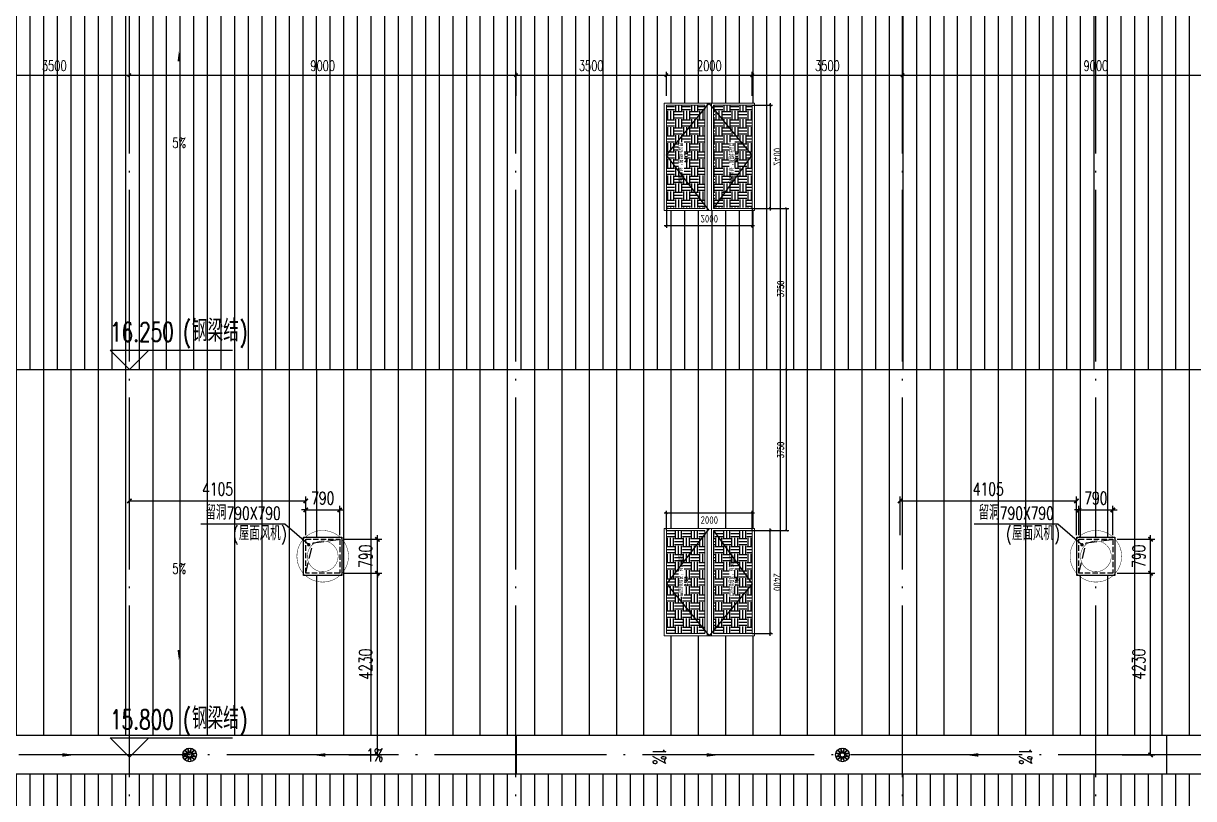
# Model space of a CAD drawing. Extents: x -1313754 to 847533, y 489853 to 941203.
# Drawn here: x 269678 to 296921, y 583803 to 601851 of the extents above; entities that cross this region are included whole.
import ezdxf

# ---------------------------------------------------------------- set-up
doc = ezdxf.new("R2010")
doc.units = 0
doc.header["$LTSCALE"] = 1000
doc.header["$MEASUREMENT"] = 0
for name, pattern in [('DASH', [0.35, 0.25, -0.1]), ('DOTE', [2.42, 2, -0.2, 0.02, -0.2]), ('HIDDEN', [9.525, 6.35, -3.175])]:
    doc.linetypes.add(name, pattern=pattern)
doc.layers.get('Defpoints').update_dxf_attribs({"color": 210})
for name, color, linetype in [('A-AXIS-DOTE', 14, 'DOTE'), ('A-AXIS-DP', 126, 'Continuous'), ('A-AXIS-SYMB', 3, 'Continuous'), ('A-DRAIN', 142, 'Continuous'), ('A-HATCH-2', 251, 'Continuous'), ('A-LIN-V', 9, 'Continuous'), ('A-SFCE', 30, 'Continuous'), ('A-WINDOW', 140, 'Continuous'), ('AS-COLN', 6, 'Continuous'), ('AS-WALL', 40, 'Continuous'), ('AS-结构边线层', 200, 'Continuous'), ('DIM_SYMB', 3, 'Continuous'), ('PUB_TEXT', 7, 'Continuous'), ('SPACE', 7, 'Continuous'), ('SPACE_HATCH', 8, 'Continuous'), ('参考线', 8, 'Continuous'), ('外框', 1, 'HIDDEN'), ('文本', 4, 'Continuous'), ('暖通', 7, 'Continuous'), ('虹吸雨水斗', 6, 'Continuous')]:
    doc.layers.add(name, color=color, linetype=linetype)
doc.layers.add('A-加建区域', color=47, linetype='Continuous', plot=False)
doc.layers.add('成型线', color=3, linetype='Continuous', lineweight=18)
doc.styles.add('_TCH_DIM', font='SIMPLEX', dxfattribs={"bigfont": 'GBCBIG'})
doc.styles.add('_TCH_DIM_T3', font='SIMPLEX', dxfattribs={"width": 0.705882, "bigfont": 'GBCBIG'})
doc.styles.add('_TCH_SPACE', font='SIMPLEX', dxfattribs={"height": 5, "bigfont": 'GBCBIG'})
doc.styles.get("Standard").update_dxf_attribs({"font": 'gbenor.shx', "bigfont": 'gbcbig.shx'})
doc.dimstyles.new('_TCH_ARCH&&100', dxfattribs={"dimtxt": 297.5, "dimasz": 100, "dimexe": 100, "dimexo": 100, "dimgap": 126.25, "dimtad": 1, "dimdec": 0, "dimzin": 0, "dimdsep": 46, "dimtxsty": '_TCH_DIM_T3', "dimblk": 'ARCHTICK', "dimcen": 0.09, "dimclrt": 7, "dimazin": 2, "dimtfac": 1, "dimtdec": 0, "dimtix": 1, "dimtmove": 2, "dimatfit": 3, "dimfxl": 0, "dimtolj": 1, "dimtzin": 0, "dimarcsym": 0})
doc.dimstyles.new('_TCH_ARCH&&50', dxfattribs={"dimtxt": 148.75, "dimasz": 50, "dimexe": 50, "dimexo": 50, "dimgap": 63.125, "dimtad": 1, "dimdec": 0, "dimzin": 0, "dimdsep": 46, "dimtxsty": '_TCH_DIM_T3', "dimblk": 'ARCHTICK', "dimcen": 0.09, "dimclrt": 7, "dimazin": 2, "dimtfac": 1, "dimtdec": 0, "dimtix": 1, "dimtmove": 2, "dimatfit": 3, "dimfxl": 0, "dimtolj": 1, "dimtzin": 0, "dimarcsym": 0})
doc.dimstyles.new('_TCH_ARCH&&80', dxfattribs={"dimtxt": 238, "dimasz": 80, "dimexe": 80, "dimexo": 80, "dimgap": 101, "dimtad": 1, "dimdec": 0, "dimzin": 0, "dimdsep": 46, "dimtxsty": '_TCH_DIM_T3', "dimblk": 'ARCHTICK', "dimcen": 0.09, "dimclrt": 7, "dimazin": 2, "dimtfac": 1, "dimtdec": 0, "dimtix": 1, "dimtmove": 2, "dimatfit": 3, "dimfxl": 0, "dimtolj": 1, "dimtzin": 0, "dimarcsym": 0})
pattern_1 = [(90, (-500100, 0), (-317.5, 0), [])]
pattern_2 = [(0, (0, 0), (187.5, 187.5), [187.5, -187.5]), (0, (0, 70.31), (187.5, 187.5), [187.5, -187.5]), (0, (0, 140.62), (187.5, 187.5), [187.5, -187.5]), (90, (23.44, 164.06), (-187.5, 187.5), [187.5, -187.5]), (90, (93.75, 164.06), (-187.5, 187.5), [187.5, -187.5]), (90, (164.06, 164.06), (-187.5, 187.5), [187.5, -187.5])]

# ---------------------------------------------------------------- blocks, each defined once
blk = doc.blocks.new('423432')
at = {"layer": 'A-AXIS-SYMB'}
for p, q in [((274177, 584820), (273727, 585270)), ((273727, 585270), (276577, 585270)), ((274177, 584820), (274627, 585270))]:
    blk.add_line(p, q, dxfattribs=at)
at = {"layer": 'PUB_TEXT', "style": '_TCH_DIM', "width": 0.705882}
for s, height, p in [('(', 446, (275422, 585470)), (')', 446, (276737, 585470)), ('15.800', 446.2, (273727, 585470))]:
    blk.add_text(s, height=height, dxfattribs=at).set_placement(p)
at = {"layer": 'PUB_TEXT', "style": '_TCH_DIM'}
blk.add_text('钢梁结', height=506.4, dxfattribs=at).set_placement((275632, 585470))
blk = doc.blocks.new('r43243')
at = {"layer": 'A-AXIS-SYMB'}
for p, q in [((274177, 557970), (273727, 558420)), ((273727, 558420), (276577, 558420)), ((274177, 557970), (274627, 558420))]:
    blk.add_line(p, q, dxfattribs=at)
at = {"layer": 'PUB_TEXT', "style": '_TCH_DIM', "width": 0.705882}
for s, height, p in [('16.250', 446.2, (273727, 558620)), ('(', 446, (275422, 558620)), (')', 446, (276737, 558620))]:
    blk.add_text(s, height=height, dxfattribs=at).set_placement(p)
at = {"layer": 'PUB_TEXT', "style": '_TCH_DIM'}
blk.add_text('钢梁结', height=506.4, dxfattribs=at).set_placement((275632, 558620))
blk = doc.blocks.new('rrrrrrrrrrrrrrrrrrrrr')
at = {"layer": 'A-HATCH-2'}
h = blk.add_hatch(dxfattribs=at)
h.set_pattern_fill('ANSI31', color=256, scale=200, angle=45)
h.set_pattern_definition(pattern_1)
h.paths.add_polyline_path([(-266220, 593795), (-133684.3, 593795), (-128454.2, 593795), (-128454.2, 602320), (-301467.2, 602320), (-304221.8, 593830.4), (-299145.1, 593795)])
h = blk.add_hatch(dxfattribs=at)
h.set_pattern_fill('ANSI31', color=256, scale=400, angle=45)
h.set_pattern_definition([(90, (-500100, 0), (-635, 0), [])])
h.paths.add_polyline_path([(-266220, 593795), (-133684.3, 593795), (-128454.2, 593795), (-128454.2, 585270), (-306999.3, 585270), (-304233.2, 593795), (-278850, 593795)])
h = blk.add_hatch(dxfattribs=at)
h.set_pattern_fill('ANSI31', color=256, scale=200, angle=45)
h.set_pattern_definition(pattern_1)
h.paths.add_polyline_path([(-266220, 575845), (-133684.3, 575845), (-128454.2, 575845), (-128454.2, 584370), (-307291.3, 584370), (-310057.3, 575845), (-299145.1, 575845)])
at = {"layer": 'A-AXIS-SYMB'}
for points in [[(-226801.6, 599275, 0, 0, 0), (-226801.6, 601205, 0, 64, 0), (-226801.6, 600965, 0, 0, 0)], [(-226801.6, 588955, 0, 0, 0), (-226801.6, 587025, 0, 64, 0), (-226801.6, 587265, 0, 0, 0)]]:
    blk.add_lwpolyline(points, format="xyseb", dxfattribs=at)
at = {"layer": 'A-LIN-V'}
for points in [[(-128454.2, 585270), (-306999.3, 585270)], [(-128454.2, 584370), (-307291.3, 584370)]]:
    blk.add_lwpolyline(points, dxfattribs=at)
at = {"layer": 'A-SFCE'}
blk.add_lwpolyline([(-304977.3, 593795), (-128454.2, 593795)], dxfattribs=at)
at = {"layer": 'A-WINDOW'}
for name, p in [('r43243', (-502131.6, 35825)), ('423432', (-502131.6, -50))]:
    blk.add_blockref(name, p, dxfattribs=at)
at = {"layer": 'PUB_TEXT', "style": '_TCH_DIM', "width": 0.705882}
for p in [(-226953.6, 598953), (-226953.6, 589039)]:
    blk.add_text('5%', height=238, dxfattribs=at).set_placement(p)
blk = doc.blocks.new('_ArchTick')
at = {"color": 0, "linetype": 'ByBlock', "const_width": 0.4}
blk.add_lwpolyline([(-0.5, -0.5), (0.5, 0.5)], dxfattribs=at)
blk = doc.blocks.new('44')
at = {"layer": 'A-AXIS-DP', "color": 1}
for p, q in [((280302, 745270), (280302, 747370)), ((277446, 744900), (279946, 744900))]:
    blk.add_line(p, q, dxfattribs=at)
for p, xscale, yscale, zscale, rotation in [((280302, 747320), -50.00000000000003, 50.00000000000003, 50.00000000000001, 270), ((280302, 745320), -50.00000000000001, 50.00000000000001, 50.00000000000001, 90), ((279896, 744900), -50, 50, 50, 180)]:
    blk.add_blockref('_ArchTick', p, dxfattribs=dict(at, xscale=xscale, yscale=yscale, zscale=zscale, rotation=rotation))
at = {"layer": 'A-AXIS-DP', "color": 1, "xscale": -50, "yscale": 50, "zscale": 50}
blk.add_blockref('_ArchTick', (277496, 744900), dxfattribs=at)
at = {"layer": 'A-AXIS-DP', "color": 1, "insert": (278696, 744737), "char_height": 175, "attachment_point": 5, "rotation": 180}
blk.add_mtext('\\A1;2400', dxfattribs=at)
blk.add_wipeout([(277446, 745270), (279946, 745270), (279946, 747370), (277446, 747370)]).dxf.layer = '参考线'
at = {"layer": 'SPACE_HATCH'}
h = blk.add_hatch(dxfattribs=at)
h.set_pattern_fill('土壤', color=1, scale=50, style=0)
h.set_pattern_definition(pattern_2)
h.paths.add_polyline_path([(277496, 746420), (279896, 746420), (279896, 747320), (277496, 747320)])
h.paths.add_polyline_path([(278352, 746904), (279057, 746904), (279057, 747034), (278352, 747034)])
h.paths.add_polyline_path([(278591, 746811), (278817, 746811), (278817, 746895), (278591, 746895)])
h = blk.add_hatch(dxfattribs=at)
h.set_pattern_fill('土壤', color=1, scale=50, style=0)
h.set_pattern_definition(pattern_2)
h.paths.add_polyline_path([(277496, 746220), (279896, 746220), (279896, 745320), (277496, 745320)])
h.paths.add_polyline_path([(278352, 745724), (279057, 745724), (279057, 745854), (278352, 745854)])
h.paths.add_polyline_path([(278591, 745631), (278817, 745631), (278817, 745715), (278591, 745715)])
at = {"layer": 'A-AXIS-DP', "color": 1}
for p, q in [((279906, 747320), (280352, 747320)), ((277496, 745320), (277496, 744850)), ((279896, 745320), (279896, 744850)), ((279906, 745320), (280352, 745320))]:
    blk.add_line(p, q, dxfattribs=at)
at = {"layer": '外框'}
for points in [[(279946, 746320), (278658, 747320), (277446, 746320)], [(279896, 746220), (278658, 745320), (277446, 746320)]]:
    blk.add_lwpolyline(points, dxfattribs=at)
at = {"layer": '成型线'}
for p, q in [((279946, 745270), (279946, 747370)), ((277446, 746370), (279946, 746370)), ((277446, 746270), (279946, 746270)), ((277496, 746420), (279896, 746420)), ((277496, 746220), (279896, 746220))]:
    blk.add_line(p, q, dxfattribs=at)
for points in [[(279946, 745270), (277446, 745270), (277446, 747370), (279946, 747370)], [(277496, 746420), (277496, 747320), (279896, 747320), (279896, 746420)], [(279896, 746220), (279896, 745320), (277496, 745320), (277496, 746220)]]:
    blk.add_lwpolyline(points, dxfattribs=at)
at = {"layer": 'A-AXIS-DP', "color": 1, "insert": (280139, 746320), "char_height": 175, "attachment_point": 5, "rotation": 270}
blk.add_mtext('\\A1;2000', dxfattribs=at)
at = {"layer": 'SPACE', "color": 1, "style": '_TCH_SPACE'}
for p in [(278365, 746930), (278365, 745750)]:
    blk.add_text('自然排烟窗，有效面积', height=96.5, dxfattribs=at).set_placement(p)
at = {"layer": 'SPACE', "color": 1, "style": '_TCH_SPACE', "width": 0.705882}
for s, height, p in [('2.16m', 59.5, (278600, 746828)), ('2', 29.8, (278792, 746863)), ('2.16m', 59.5, (278600, 745648)), ('2', 29.8, (278792, 745683))]:
    blk.add_text(s, height=height, dxfattribs=at).set_placement(p)
blk = doc.blocks.new('*D2538')
at = {"layer": 'A-WINDOW', "color": 0, "lineweight": -2}
for p, q in [((367696, 714320), (368446, 714320)), ((368396, 710570), (368396, 714320)), ((367696, 710570), (368446, 710570))]:
    blk.add_line(p, q, dxfattribs=at)
at = {"layer": 'Defpoints', "color": 0}
for p in [(367646, 714320), (368396, 714320), (367646, 710570)]:
    blk.add_point(p, dxfattribs=at)
at = {"layer": 'A-WINDOW', "color": 0, "lineweight": -2, "xscale": 50, "yscale": 50, "zscale": 50}
for p, rotation in [((368396, 714320), 90), ((368396, 710570), 270)]:
    blk.add_blockref('_ArchTick', p, dxfattribs=dict(at, rotation=rotation))
at = {"layer": 'A-WINDOW', "color": 7, "insert": (368258, 712445), "char_height": 148.8, "attachment_point": 5, "rotation": 90, "style": '_TCH_DIM_T3'}
blk.add_mtext('\\A1;3750', dxfattribs=at)
blk = doc.blocks.new('*D2539')
at = {"layer": 'A-WINDOW', "color": 0, "lineweight": -2}
for p, q in [((367696, 718070), (368446, 718070)), ((368396, 714320), (368396, 718070)), ((367696, 714320), (368446, 714320))]:
    blk.add_line(p, q, dxfattribs=at)
at = {"layer": 'Defpoints', "color": 0}
for p in [(367646, 718070), (368396, 718070), (367646, 714320)]:
    blk.add_point(p, dxfattribs=at)
at = {"layer": 'A-WINDOW', "color": 0, "lineweight": -2, "xscale": 50, "yscale": 50, "zscale": 50}
for p, rotation in [((368396, 718070), 90), ((368396, 714320), 270)]:
    blk.add_blockref('_ArchTick', p, dxfattribs=dict(at, rotation=rotation))
at = {"layer": 'A-WINDOW', "color": 7, "insert": (368258, 716195), "char_height": 148.8, "attachment_point": 5, "rotation": 90, "style": '_TCH_DIM_T3'}
blk.add_mtext('\\A1;3750', dxfattribs=at)
blk = doc.blocks.new('*D1903')
at = {"layer": 'A-AXIS-DP', "color": 0, "lineweight": -2}
for p, q in [((268646, 600165), (268646, 600725)), ((272146, 600165), (272146, 600725)), ((268646, 600645), (272146, 600645))]:
    blk.add_line(p, q, dxfattribs=at)
at = {"layer": 'Defpoints', "color": 0}
for p in [(272146, 600645), (268646, 600085), (272146, 600085)]:
    blk.add_point(p, dxfattribs=at)
at = {"layer": 'A-AXIS-DP', "color": 0, "lineweight": -2, "xscale": 80, "yscale": 80, "zscale": 80, "rotation": 180}
blk.add_blockref('_ArchTick', (268646, 600645), dxfattribs=at)
at = {"layer": 'A-AXIS-DP', "color": 0, "lineweight": -2, "xscale": 80, "yscale": 80, "zscale": 80}
blk.add_blockref('_ArchTick', (272146, 600645), dxfattribs=at)
at = {"layer": 'A-AXIS-DP', "color": 7, "insert": (270396, 600865), "char_height": 238, "attachment_point": 5, "style": '_TCH_DIM_T3'}
blk.add_mtext('\\A1;3500', dxfattribs=at)
blk = doc.blocks.new('*D1904')
at = {"layer": 'A-AXIS-DP', "color": 0, "lineweight": -2}
for p, q in [((272146, 600165), (272146, 600725)), ((281146, 600165), (281146, 600725)), ((272146, 600645), (281146, 600645))]:
    blk.add_line(p, q, dxfattribs=at)
at = {"layer": 'Defpoints', "color": 0}
for p in [(281146, 600645), (272146, 600085), (281146, 600085)]:
    blk.add_point(p, dxfattribs=at)
at = {"layer": 'A-AXIS-DP', "color": 0, "lineweight": -2, "xscale": 80, "yscale": 80, "zscale": 80, "rotation": 180}
blk.add_blockref('_ArchTick', (272146, 600645), dxfattribs=at)
at = {"layer": 'A-AXIS-DP', "color": 0, "lineweight": -2, "xscale": 80, "yscale": 80, "zscale": 80}
blk.add_blockref('_ArchTick', (281146, 600645), dxfattribs=at)
at = {"layer": 'A-AXIS-DP', "color": 7, "insert": (276646, 600865), "char_height": 238, "attachment_point": 5, "style": '_TCH_DIM_T3'}
blk.add_mtext('\\A1;9000', dxfattribs=at)
blk = doc.blocks.new('*D1905')
at = {"layer": 'A-AXIS-DP', "color": 0, "lineweight": -2}
for p, q in [((281146, 600165), (281146, 600725)), ((284646, 600165), (284646, 600725)), ((281146, 600645), (284646, 600645))]:
    blk.add_line(p, q, dxfattribs=at)
at = {"layer": 'Defpoints', "color": 0}
for p in [(284646, 600645), (281146, 600085), (284646, 600085)]:
    blk.add_point(p, dxfattribs=at)
at = {"layer": 'A-AXIS-DP', "color": 0, "lineweight": -2, "xscale": 80, "yscale": 80, "zscale": 80, "rotation": 180}
blk.add_blockref('_ArchTick', (281146, 600645), dxfattribs=at)
at = {"layer": 'A-AXIS-DP', "color": 0, "lineweight": -2, "xscale": 80, "yscale": 80, "zscale": 80}
blk.add_blockref('_ArchTick', (284646, 600645), dxfattribs=at)
at = {"layer": 'A-AXIS-DP', "color": 7, "insert": (282896, 600865), "char_height": 238, "attachment_point": 5, "style": '_TCH_DIM_T3'}
blk.add_mtext('\\A1;3500', dxfattribs=at)
blk = doc.blocks.new('*D1906')
at = {"layer": 'A-AXIS-DP', "color": 0, "lineweight": -2}
for p, q in [((284646, 600165), (284646, 600725)), ((286646, 600165), (286646, 600725)), ((284646, 600645), (286646, 600645))]:
    blk.add_line(p, q, dxfattribs=at)
at = {"layer": 'Defpoints', "color": 0}
for p in [(286646, 600645), (284646, 600085), (286646, 600085)]:
    blk.add_point(p, dxfattribs=at)
at = {"layer": 'A-AXIS-DP', "color": 0, "lineweight": -2, "xscale": 80, "yscale": 80, "zscale": 80, "rotation": 180}
blk.add_blockref('_ArchTick', (284646, 600645), dxfattribs=at)
at = {"layer": 'A-AXIS-DP', "color": 0, "lineweight": -2, "xscale": 80, "yscale": 80, "zscale": 80}
blk.add_blockref('_ArchTick', (286646, 600645), dxfattribs=at)
at = {"layer": 'A-AXIS-DP', "color": 7, "insert": (285646, 600865), "char_height": 238, "attachment_point": 5, "style": '_TCH_DIM_T3'}
blk.add_mtext('\\A1;2000', dxfattribs=at)
blk = doc.blocks.new('*D1907')
at = {"layer": 'A-AXIS-DP', "color": 0, "lineweight": -2}
for p, q in [((286646, 600165), (286646, 600725)), ((290146, 600165), (290146, 600725)), ((286646, 600645), (290146, 600645))]:
    blk.add_line(p, q, dxfattribs=at)
at = {"layer": 'Defpoints', "color": 0}
for p in [(290146, 600645), (286646, 600085), (290146, 600085)]:
    blk.add_point(p, dxfattribs=at)
at = {"layer": 'A-AXIS-DP', "color": 0, "lineweight": -2, "xscale": 80, "yscale": 80, "zscale": 80, "rotation": 180}
blk.add_blockref('_ArchTick', (286646, 600645), dxfattribs=at)
at = {"layer": 'A-AXIS-DP', "color": 0, "lineweight": -2, "xscale": 80, "yscale": 80, "zscale": 80}
blk.add_blockref('_ArchTick', (290146, 600645), dxfattribs=at)
at = {"layer": 'A-AXIS-DP', "color": 7, "insert": (288396, 600865), "char_height": 238, "attachment_point": 5, "style": '_TCH_DIM_T3'}
blk.add_mtext('\\A1;3500', dxfattribs=at)
blk = doc.blocks.new('*D1908')
at = {"layer": 'A-AXIS-DP', "color": 0, "lineweight": -2}
for p, q in [((290146, 600165), (290146, 600725)), ((299146, 600165), (299146, 600725)), ((290146, 600645), (299146, 600645))]:
    blk.add_line(p, q, dxfattribs=at)
at = {"layer": 'Defpoints', "color": 0}
for p in [(299146, 600645), (290146, 600085), (299146, 600085)]:
    blk.add_point(p, dxfattribs=at)
at = {"layer": 'A-AXIS-DP', "color": 0, "lineweight": -2, "xscale": 80, "yscale": 80, "zscale": 80, "rotation": 180}
blk.add_blockref('_ArchTick', (290146, 600645), dxfattribs=at)
at = {"layer": 'A-AXIS-DP', "color": 0, "lineweight": -2, "xscale": 80, "yscale": 80, "zscale": 80}
blk.add_blockref('_ArchTick', (299146, 600645), dxfattribs=at)
at = {"layer": 'A-AXIS-DP', "color": 7, "insert": (294646, 600865), "char_height": 238, "attachment_point": 5, "style": '_TCH_DIM_T3'}
blk.add_mtext('\\A1;9000', dxfattribs=at)
blk = doc.blocks.new('dote')
at = {"layer": 'A-AXIS-DOTE', "ltscale": 2}
for p, q in [((-7117.8, -264080), (-7117.8, -167560.7)), ((1882.2, -264080), (1882.2, -167560.7)), ((10882.2, -264080), (10882.2, -167560.7)), ((15382.2, -264080), (15382.2, -167560.7)), ((100786.4, -220000), (-97273.6, -220000))]:
    blk.add_line(p, q, dxfattribs=at)
blk = doc.blocks.new('*D138')
at = {"layer": 'A-AXIS-DP', "color": 0, "lineweight": -2}
for p, q in [((-495, 395), (-1374, 395)), ((-1274, 395), (-1274, 495)), ((-1274, 395), (-1274, -395)), ((-495, -395), (-1374, -395)), ((-1274, -395), (-1274, -495))]:
    blk.add_line(p, q, dxfattribs=at)
at = {"layer": 'Defpoints', "color": 0}
for p in [(-395, 395), (-1274, -395), (-395, -395)]:
    blk.add_point(p, dxfattribs=at)
at = {"layer": 'A-AXIS-DP', "color": 0, "lineweight": -2, "xscale": 100, "yscale": 100, "zscale": 100}
for p, rotation in [((-1274, 395), 270), ((-1274, -395), 90)]:
    blk.add_blockref('_ArchTick', p, dxfattribs=dict(at, rotation=rotation))
at = {"layer": 'A-AXIS-DP', "color": 7, "insert": (-999, 0), "char_height": 297.5, "attachment_point": 5, "rotation": 270, "style": '_TCH_DIM_T3'}
blk.add_mtext('\\A1;790', dxfattribs=at)
blk = doc.blocks.new('*D139')
at = {"layer": 'A-AXIS-DP', "color": 0, "lineweight": -2}
for p, q in [((-395, -495), (-395, -1178)), ((395, -495), (395, -1178)), ((-395, -1078), (-495, -1078)), ((395, -1078), (-395, -1078)), ((395, -1078), (495, -1078))]:
    blk.add_line(p, q, dxfattribs=at)
at = {"layer": 'Defpoints', "color": 0}
for p in [(-395, -395), (395, -395), (-395, -1078)]:
    blk.add_point(p, dxfattribs=at)
at = {"layer": 'A-AXIS-DP', "color": 0, "lineweight": -2, "xscale": 100, "yscale": 100, "zscale": 100}
blk.add_blockref('_ArchTick', (-395, -1078), dxfattribs=at)
at = {"layer": 'A-AXIS-DP', "color": 0, "lineweight": -2, "xscale": 100, "yscale": 100, "zscale": 100, "rotation": 180}
blk.add_blockref('_ArchTick', (395, -1078), dxfattribs=at)
at = {"layer": 'A-AXIS-DP', "color": 7, "insert": (0, -1353), "char_height": 297.5, "attachment_point": 5, "rotation": 180, "style": '_TCH_DIM_T3'}
blk.add_mtext('\\A1;790', dxfattribs=at)
blk = doc.blocks.new('*D2403')
at = {"layer": 'A-AXIS-DP', "color": 0, "lineweight": -2}
for p, q in [((295255, 589050), (296020, 589050)), ((295920, 584820), (295920, 589050)), ((295255, 584820), (296020, 584820))]:
    blk.add_line(p, q, dxfattribs=at)
at = {"layer": 'Defpoints', "color": 0}
for p in [(295155, 589050), (295920, 589050), (295155, 584820)]:
    blk.add_point(p, dxfattribs=at)
at = {"layer": 'A-AXIS-DP', "color": 0, "lineweight": -2, "xscale": 100, "yscale": 100, "zscale": 100}
for p, rotation in [((295920, 589050), 90), ((295920, 584820), 270)]:
    blk.add_blockref('_ArchTick', p, dxfattribs=dict(at, rotation=rotation))
at = {"layer": 'A-AXIS-DP', "color": 7, "insert": (295645, 586935), "char_height": 297.5, "attachment_point": 5, "rotation": 90, "style": '_TCH_DIM_T3'}
blk.add_mtext('\\A1;4230', dxfattribs=at)
blk = doc.blocks.new('*D2404')
at = {"layer": 'A-AXIS-DP', "color": 0, "lineweight": -2}
for p, q in [((277255, 589050), (278020, 589050)), ((277920, 584820), (277920, 589050)), ((277255, 584820), (278020, 584820))]:
    blk.add_line(p, q, dxfattribs=at)
at = {"layer": 'Defpoints', "color": 0}
for p in [(277155, 589050), (277920, 589050), (277155, 584820)]:
    blk.add_point(p, dxfattribs=at)
at = {"layer": 'A-AXIS-DP', "color": 0, "lineweight": -2, "xscale": 100, "yscale": 100, "zscale": 100}
for p, rotation in [((277920, 589050), 90), ((277920, 584820), 270)]:
    blk.add_blockref('_ArchTick', p, dxfattribs=dict(at, rotation=rotation))
at = {"layer": 'A-AXIS-DP', "color": 7, "insert": (277645, 586935), "char_height": 297.5, "attachment_point": 5, "rotation": 90, "style": '_TCH_DIM_T3'}
blk.add_mtext('\\A1;4230', dxfattribs=at)
blk = doc.blocks.new('*D2508')
at = {"layer": 'A-AXIS-DP', "color": 0, "lineweight": -2}
for p, q in [((290088, 589940), (290088, 590835)), ((290088, 590735), (294193, 590735)), ((294193, 589940), (294193, 590835))]:
    blk.add_line(p, q, dxfattribs=at)
at = {"layer": 'Defpoints', "color": 0}
for p in [(294193, 590735), (290088, 589840), (294193, 589840)]:
    blk.add_point(p, dxfattribs=at)
at = {"layer": 'A-AXIS-DP', "color": 0, "lineweight": -2, "xscale": 100, "yscale": 100, "zscale": 100, "rotation": 180}
blk.add_blockref('_ArchTick', (290088, 590735), dxfattribs=at)
at = {"layer": 'A-AXIS-DP', "color": 0, "lineweight": -2, "xscale": 100, "yscale": 100, "zscale": 100}
blk.add_blockref('_ArchTick', (294193, 590735), dxfattribs=at)
at = {"layer": 'A-AXIS-DP', "color": 7, "insert": (292140, 591010), "char_height": 297.5, "attachment_point": 5, "style": '_TCH_DIM_T3'}
blk.add_mtext('\\A1;4105', dxfattribs=at)
blk = doc.blocks.new('*D2512')
at = {"layer": 'A-AXIS-DP', "color": 0, "lineweight": -2}
for p, q in [((272146, 589940), (272146, 590835)), ((272146, 590735), (276251, 590735)), ((276251, 589940), (276251, 590835))]:
    blk.add_line(p, q, dxfattribs=at)
at = {"layer": 'Defpoints', "color": 0}
for p in [(276251, 590735), (272146, 589840), (276251, 589840)]:
    blk.add_point(p, dxfattribs=at)
at = {"layer": 'A-AXIS-DP', "color": 0, "lineweight": -2, "xscale": 100, "yscale": 100, "zscale": 100, "rotation": 180}
blk.add_blockref('_ArchTick', (272146, 590735), dxfattribs=at)
at = {"layer": 'A-AXIS-DP', "color": 0, "lineweight": -2, "xscale": 100, "yscale": 100, "zscale": 100}
blk.add_blockref('_ArchTick', (276251, 590735), dxfattribs=at)
at = {"layer": 'A-AXIS-DP', "color": 7, "insert": (274198, 591010), "char_height": 297.5, "attachment_point": 5, "style": '_TCH_DIM_T3'}
blk.add_mtext('\\A1;4105', dxfattribs=at)
blk = doc.blocks.new('w4234233')
at = {"layer": 'A-AXIS-SYMB'}
for points in [[(355546, 826830, 0, 0, 0), (355546, 825680, 0, 80, 0), (355546, 825980, 0, 0, 0)], [(355546, 818810, 0, 0, 0), (355546, 819960, 0, 80, 0), (355546, 819660, 0, 0, 0)]]:
    blk.add_lwpolyline(points, format="xyseb", dxfattribs=at)
at = {"layer": 'PUB_TEXT', "style": '_TCH_DIM', "width": 0.705882}
for p in [(355376, 826935), (355376, 818407)]:
    blk.add_text('1%%%', height=297.5, dxfattribs=at).set_placement(p)
blk = doc.blocks.new('“奔腾”虹吸雨水斗')
at = {"layer": '虹吸雨水斗', "lineweight": 25}
for p, q in [((947048, 86793), (947066, 86707)), ((947082, 86711), (947055, 86795)), ((947125, 86795), (947098, 86711)), ((947114, 86707), (947132, 86793)), ((946944, 86685), (947028, 86658)), ((947028, 86641), (946944, 86614)), ((947032, 86673), (946946, 86692)), ((946946, 86607), (947032, 86625)), ((946982, 86753), (947040, 86688)), ((947040, 86611), (946982, 86546)), ((947052, 86699), (946987, 86758)), ((946987, 86541), (947052, 86600)), ((947066, 86592), (947048, 86506)), ((947055, 86504), (947082, 86587)), ((947098, 86587), (947125, 86504)), ((947132, 86506), (947114, 86592)), ((947194, 86758), (947128, 86699)), ((947128, 86600), (947194, 86541)), ((947140, 86688), (947199, 86753)), ((947199, 86546), (947140, 86611)), ((947234, 86692), (947148, 86673)), ((947148, 86625), (947234, 86607)), ((947152, 86658), (947236, 86685)), ((947236, 86614), (947152, 86641))]:
    blk.add_line(p, q, dxfattribs=at)
for radius in [150, 47.6]:
    blk.add_circle((947090, 86649), radius, dxfattribs=at)
for centre, start, end in [((947025, 86649), 291.6382, 68.3675), ((947034, 86682), 261.6382, 38.3675), ((947034, 86617), 321.6382, 98.3675), ((947057, 86706), 231.6382, 8.3675), ((947057, 86593), 351.6382, 128.3675), ((947090, 86715), 201.6382, 338.3675), ((947090, 86584), 21.6382, 158.3675), ((947123, 86706), 171.6382, 308.3675), ((947123, 86593), 51.6382, 188.3675), ((947147, 86682), 141.6382, 278.3675), ((947147, 86617), 81.6382, 218.3675), ((947155, 86649), 111.6382, 248.3675)]:
    blk.add_arc(centre, 8.82, start, end, dxfattribs=at)
blk = doc.blocks.new('434243')
at = {"layer": '文本', "xscale": 1.061320754715, "yscale": 1.061320754715, "zscale": 1.061320754715}
for p in [(-731621, 492857), (-716421, 492857)]:
    blk.add_blockref('“奔腾”虹吸雨水斗', p, dxfattribs=at)
blk = doc.blocks.new('21321423')
at = {"layer": 'A-AXIS-SYMB'}
for points in [[(269736, 584820, 0, 0, 0), (270886, 584820, 0, 80, 0), (270586, 584820, 0, 0, 0)], [(277556, 584820, 0, 0, 0), (276406, 584820, 0, 80, 0), (276706, 584820, 0, 0, 0)]]:
    blk.add_lwpolyline(points, format="xyseb", dxfattribs=at)
at = {"layer": 'A-DRAIN'}
for points in [[(281146, 585270), (281146, 584370)], [(296290, 585270), (296290, 584370)]]:
    blk.add_lwpolyline(points, dxfattribs=at)
at = {"layer": 'A-加建区域', "rotation": 270}
blk.add_blockref('w4234233', (-534074, 940366), dxfattribs=at)
at = {"layer": '虹吸雨水斗'}
blk.add_blockref('434243', (0, 0), dxfattribs=at)
at = {"layer": 'PUB_TEXT', "style": '_TCH_DIM', "width": 0.705882}
blk.add_text('1%%%', height=297.5, dxfattribs=at).set_placement((277661, 584671))
blk = doc.blocks.new('frtt')
at = {"layer": 'A-LIN-V', "xscale": -1, "rotation": 90}
blk.add_blockref('44', (1112915.9, 997965.8), dxfattribs=at)
at = {"layer": 'A-LIN-V', "rotation": 90}
blk.add_blockref('44', (1112915.9, 430674.2), dxfattribs=at)
at = {"layer": 'A-WINDOW', "color": 1}
for p1, p2, picture, middle in [((367645.9, 714320), (367645.9, 718070), '*D2539', (368258.4, 716195)), ((367645.9, 710570), (367645.9, 714320), '*D2538', (368258.4, 712445))]:
    dim = blk.add_aligned_dim(p1=p1, p2=p2, distance=-750, dimstyle='_TCH_ARCH&&50', dxfattribs=at)
    dim.commit()
    dim.dimension.update_dxf_attribs({"geometry": picture, "text_midpoint": middle})
blk = doc.blocks.new('242343243')
at = {"layer": 'A-WINDOW'}
blk.add_blockref('frtt', (-80950, -120525), dxfattribs=at)
at = {"layer": 'A-AXIS-DP'}
for p1, p2, picture, middle in [((268645.9, 600085.3), (272145.8, 600085.3), '*D1903', (270395.9, 600865.3)), ((272145.8, 600085.3), (281145.8, 600085.3), '*D1904', (276645.8, 600865.3)), ((290145.8, 600085.3), (299145.8, 600085.3), '*D1908', (294645.8, 600865.3))]:
    dim = blk.add_aligned_dim(p1=p1, p2=p2, distance=560, dimstyle='_TCH_ARCH&&80', dxfattribs=at)
    dim.commit()
    dim.dimension.update_dxf_attribs({"geometry": picture, "text_midpoint": middle})
for p1, p2, picture, middle in [((281145.8, 600085.3), (284645.9, 600085.3), '*D1905', (282895.9, 600865.3)), ((284645.9, 600085.3), (286645.9, 600085.3), '*D1906', (285645.9, 600865.3)), ((286645.9, 600085.3), (290145.8, 600085.3), '*D1907', (288395.9, 600865.3))]:
    dim = blk.add_aligned_dim(p1=p1, p2=p2, distance=560, dimstyle='_TCH_ARCH&&80', dxfattribs=at)
    dim.commit()
    dim.dimension.update_dxf_attribs({"geometry": picture, "text_midpoint": middle})
blk = doc.blocks.new('fengji')
at = {"layer": 'DIM_SYMB'}
blk.add_line((884.2, -747.9), (2834.2, -747.9), dxfattribs=at)
at = {"layer": 'DIM_SYMB', "color": 7, "style": '_TCH_DIM', "width": 0.705882}
for s, p in [(')', (967.7, -372.9)), ('(', (2090.7, -372.9)), ('790X790', (2237.7, -852.9))]:
    blk.add_text(s, height=297.5, rotation=180, dxfattribs=at).set_placement(p)
at = {"layer": 'DIM_SYMB', "color": 7, "style": '_TCH_DIM'}
for s, p in [('屋面风机', (1950.7, -372.9)), ('留洞', (2729.2, -852.9))]:
    blk.add_text(s, height=337.59, rotation=180, dxfattribs=at).set_placement(p)
blk.add_wipeout([(-445, 445), (445, 445), (445, -445), (-445, -445)]).dxf.layer = '参考线'
at = {"layer": 'A-HATCH-2', "const_width": 10}
for points in [[(0, -600.2, -1), (0, 600.2, -1)], [(0, -600.2, 1), (0, 600.2, 1)]]:
    blk.add_lwpolyline(points, format="xyb", dxfattribs=at)
at = {"layer": 'A-HATCH-2', "linetype": 'DASH', "const_width": 10}
for points in [[(0, -358.3, -1), (0, 358.3, -1)], [(0, -358.3, 1), (0, 358.3, 1)]]:
    blk.add_lwpolyline(points, format="xyb", dxfattribs=at)
at = {"layer": 'AS-COLN', "ltscale": 0.5}
blk.add_lwpolyline([(-445, 445), (445, 445), (445, -445), (-445, -445)], close=True, dxfattribs=at)
at = {"layer": 'AS-COLN', "linetype": 'DASH', "ltscale": 0.5}
blk.add_lwpolyline([(-395, 395), (395, 395), (395, -395), (-395, -395)], close=True, dxfattribs=at)
at = {"layer": 'AS-结构边线层', "linetype": 'DASH'}
blk.add_lwpolyline([(395, 395), (225.4, -315), (-395, -395)], dxfattribs=at)
at = {"layer": 'DIM_SYMB'}
blk.add_line((324.2, -267.9), (884.2, -747.9), dxfattribs=at)
at = {"layer": 'DIM_SYMB', "const_width": 40}
blk.add_lwpolyline([(310.3, -253.5, -1), (338.1, -282.3, -1)], format="xyb", close=True, dxfattribs=at)
at = {"layer": 'A-AXIS-DP'}
for p1, distance, picture, middle in [((-395, 395), -879.2, '*D138', (-999.2, 0)), ((395, -395), 682.9, '*D139', (0, -1352.9))]:
    dim = blk.add_aligned_dim(p1=p1, p2=(-395, -395), distance=distance, dimstyle='_TCH_ARCH&&100', dxfattribs=at)
    dim.commit()
    dim.dimension.update_dxf_attribs({"geometry": picture, "text_midpoint": middle})
blk = doc.blocks.new('2312321321')
at = {"layer": '暖通', "rotation": 180}
for p in [(276645.8, 589445), (294645.8, 589445)]:
    blk.add_blockref('fengji', p, dxfattribs=at)
at = {"layer": 'A-AXIS-DP'}
for p1, p2, distance, picture, middle in [((272145.8, 589840), (276250.8, 589840), 895, '*D2512', (274198.3, 591010)), ((290087.8, 589840), (294192.8, 589840), 895, '*D2508', (292140.3, 591010)), ((277154.7, 584820), (277154.7, 589050), -765.3, '*D2404', (277645, 586935)), ((295154.7, 584820), (295154.7, 589050), -765.3, '*D2403', (295645, 586935))]:
    dim = blk.add_aligned_dim(p1=p1, p2=p2, distance=distance, dimstyle='_TCH_ARCH&&100', dxfattribs=at)
    dim.commit()
    dim.dimension.update_dxf_attribs({"geometry": picture, "text_midpoint": middle})

msp = doc.modelspace()

# ---------------------------------------------------------------- block references
msp.add_blockref('rrrrrrrrrrrrrrrrrrrrr', (500100, 0))

# ---------------------------------------------------------------- next in the draw order: block references
at = {"layer": 'A-WINDOW'}
msp.add_blockref('242343243', (0, 0), dxfattribs=at)

# ---------------------------------------------------------------- next in the draw order: block references
at = {"layer": 'AS-WALL'}
msp.add_blockref('dote', (279263.6, 804820), dxfattribs=at)

# ---------------------------------------------------------------- next in the draw order: block references
at = {"layer": '暖通', "color": 7}
msp.add_blockref('2312321321', (0, 0), dxfattribs=at)

# ---------------------------------------------------------------- next in the draw order: block references
at = {"layer": '虹吸雨水斗', "linetype": 'Continuous'}
msp.add_blockref('21321423', (0, 0), dxfattribs=at)

doc.saveas('drawing.dxf')
